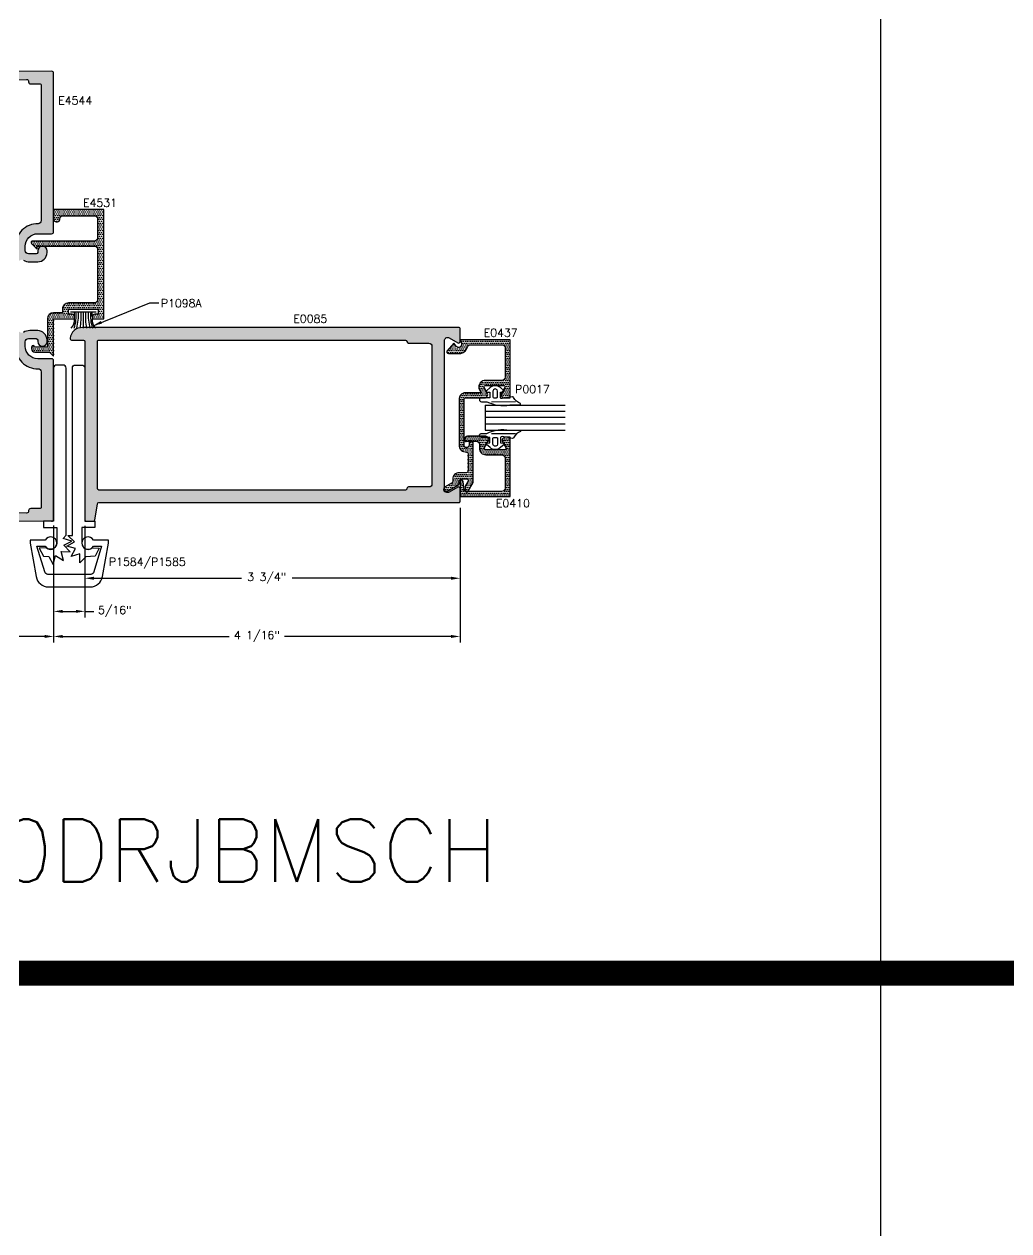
# Model space of a CAD drawing. Extents: x 0 to 130, y 0 to 90.
# Drawn here: x 19.99 to 29.83, y 57.3 to 69.37 of the extents above; entities that cross this region are included whole.
import ezdxf

# ---------------------------------------------------------------- set-up
doc = ezdxf.new("R2010")
doc.units = 0
doc.header["$MEASUREMENT"] = 0
doc.header["$PDMODE"] = 3
doc.layers.get('0').update_dxf_attribs({"linetype": 'CONTINUOUS'})
doc.layers.get('DEFPOINTS').update_dxf_attribs({"linetype": 'CONTINUOUS'})
for name, color, linetype in [('R-ANNO-DIMS', 3, 'CONTINUOUS'), ('R-ANNO-TEXT', 6, 'CONTINUOUS'), ('R-DET1', 4, 'CONTINUOUS'), ('R-DET2', 2, 'CONTINUOUS'), ('R-OTLN', 1, 'CONTINUOUS'), ('R-PAT1', 5, 'CONTINUOUS'), ('TITLE', 7, 'CONTINUOUS')]:
    doc.layers.add(name, color=color, linetype=linetype)
doc.styles.get("Standard").update_dxf_attribs({"font": 'simplex'})
doc.dimstyles.new('1X', dxfattribs={"dimscale": 0, "dimtxt": 0.08, "dimasz": 0.09, "dimexe": 0.062, "dimexo": 0.062, "dimgap": 0.045, "dimtad": 0, "dimdec": 4, "dimzin": 4, "dimtxsty": 'STANDARD', "dimcen": 0, "dimazin": 3, "dimtp": 0.02, "dimtfac": 1, "dimtdec": 4, "dimtofl": 0, "dimtmove": 0, "dimatfit": 3, "dimtolj": 1, "dimtzin": 4})
pattern_1 = [(0, (16.92900517777164, 61.37963806403874), (0.009375, 0.01875), [0, -0.01875])]

# ---------------------------------------------------------------- blocks, each defined once
blk = doc.blocks.new('*D56')
at = {"layer": 'DEFPOINTS', "color": 0}
for p in [(20.28682509904893, 64.39787722149498), (20.59882509904896, 64.39787722149498), (20.59882509904896, 63.49693835935463)]:
    blk.add_point(p, dxfattribs=at)
at = {"layer": 'R-ANNO-DIMS', "color": 0}
for p, q in [((20.28682509904893, 64.33587722149498), (20.28682509904893, 63.43493835935463)), ((20.59882509904896, 64.33587722149498), (20.59882509904896, 63.43493835935463)), ((20.37682509904893, 63.49693835935463), (20.50882509904896, 63.49693835935463)), ((20.59882509904896, 63.49693835935463), (20.68882509904896, 63.49693835935463))]:
    blk.add_line(p, q, dxfattribs=at)
for points in [[(20.37682509904893, 63.51193835935463), (20.37682509904893, 63.48193835935463), (20.28682509904893, 63.49693835935463)], [(20.50882509904896, 63.51193835935463), (20.50882509904896, 63.48193835935463), (20.59882509904896, 63.49693835935463)]]:
    blk.add_solid(points, dxfattribs=at)
at = {"layer": 'R-ANNO-DIMS', "color": 0, "insert": (20.89763462285848, 63.49693835935463), "char_height": 0.08, "attachment_point": 5}
blk.add_mtext('\\A1;5/16"', dxfattribs=at)
blk = doc.blocks.new('*D57')
at = {"layer": 'DEFPOINTS', "color": 0}
for p in [(18.5370662643966, 64.43314789707841), (20.28682509904893, 64.41805252041851), (20.28682509904893, 63.24620906594681)]:
    blk.add_point(p, dxfattribs=at)
at = {"layer": 'R-ANNO-DIMS', "color": 0}
for p, q in [((18.5370662643966, 64.37114789707842), (18.5370662643966, 63.18420906594681)), ((20.28682509904893, 64.35605252041852), (20.28682509904893, 63.18420906594681)), ((18.6270662643966, 63.24620906594681), (19.16694568172277, 63.24620906594681)), ((20.19682509904893, 63.24620906594681), (19.65694568172277, 63.24620906594681))]:
    blk.add_line(p, q, dxfattribs=at)
for points in [[(18.6270662643966, 63.26120906594681), (18.6270662643966, 63.23120906594681), (18.5370662643966, 63.24620906594681)], [(20.19682509904893, 63.26120906594681), (20.19682509904893, 63.23120906594681), (20.28682509904893, 63.24620906594681)]]:
    blk.add_solid(points, dxfattribs=at)
at = {"layer": 'R-ANNO-DIMS', "color": 0, "insert": (19.41194568172277, 63.24620906594681), "char_height": 0.08, "attachment_point": 5}
blk.add_mtext('\\A1;1 3/4"', dxfattribs=at)
blk = doc.blocks.new('*D58')
at = {"layer": 'DEFPOINTS', "color": 0}
for p in [(24.348824019931, 64.59537722433343), (20.28682509904893, 64.39787722149498), (24.348824019931, 63.24620906594681)]:
    blk.add_point(p, dxfattribs=at)
at = {"layer": 'R-ANNO-DIMS', "color": 0}
for p, q in [((24.348824019931, 64.53337722433344), (24.348824019931, 63.18420906594681)), ((20.28682509904893, 64.33587722149498), (20.28682509904893, 63.18420906594681)), ((20.37682509904893, 63.24620906594681), (22.04234836901378, 63.24620906594681)), ((24.25882401993101, 63.24620906594681), (22.59330074996616, 63.24620906594681))]:
    blk.add_line(p, q, dxfattribs=at)
for points in [[(20.37682509904893, 63.26120906594681), (20.37682509904893, 63.23120906594681), (20.28682509904893, 63.24620906594681)], [(24.25882401993101, 63.26120906594681), (24.25882401993101, 63.23120906594681), (24.348824019931, 63.24620906594681)]]:
    blk.add_solid(points, dxfattribs=at)
at = {"layer": 'R-ANNO-DIMS', "color": 0, "insert": (22.31782455948997, 63.24620906594681), "char_height": 0.08, "attachment_point": 5}
blk.add_mtext('\\A1;4 1/16"', dxfattribs=at)
blk = doc.blocks.new('*D138')
at = {"layer": 'DEFPOINTS', "color": 0}
for p in [(24.348824019931, 64.59537722433343), (20.59882509904896, 64.41287722149498), (24.348824019931, 63.82809838290657)]:
    blk.add_point(p, dxfattribs=at)
at = {"layer": 'R-PAT1', "color": 0}
for p, q in [((24.348824019931, 64.53337722433344), (24.348824019931, 63.76609838290658)), ((20.59882509904896, 64.35087722149498), (20.59882509904896, 63.76609838290658)), ((20.68882509904896, 63.82809838290657), (22.16392629137889, 63.82809838290657)), ((24.25882401993101, 63.82809838290657), (22.66916438661698, 63.82809838290657))]:
    blk.add_line(p, q, dxfattribs=at)
for points in [[(20.68882509904896, 63.84309838290658), (20.68882509904896, 63.81309838290657), (20.59882509904896, 63.82809838290657)], [(24.25882401993101, 63.84309838290658), (24.25882401993101, 63.81309838290657), (24.348824019931, 63.82809838290657)]]:
    blk.add_solid(points, dxfattribs=at)
at = {"layer": 'R-PAT1', "color": 0, "insert": (22.41654533899793, 63.82809838290657), "char_height": 0.08, "attachment_point": 5}
blk.add_mtext('\\A1;3 3/4"', dxfattribs=at)

msp = doc.modelspace()

# ---------------------------------------------------------------- hatches: boundary and pattern name
at = {"layer": 'R-PAT1'}
h = msp.add_hatch(dxfattribs=at)
h.set_pattern_fill('DOTS', color=256, scale=0.3, style=0)
h.set_pattern_definition(pattern_1)
edge = h.paths.add_edge_path()
edge.add_arc((20.26682509904893, 67.29287722149498), 0.01999999999999602, 270.0000000000203, 360.0000000000407)
edge.add_line((20.28682509904893, 67.29287722149499), (20.28682509904894, 68.87770192257145))
edge.add_arc((20.26682509904893, 68.87770192257145), 0.02000000000000313, 0, 90.49999999999608)
edge.add_line((20.26665056833897, 68.89770116103273), (18.55689097214792, 68.8827803150828))
edge.add_arc((18.55706550285788, 68.86278107662152), 0.01999999999999783, 90.49999999999608, 180.5000000000063)
edge.add_line((18.5370662643966, 68.86260654591155), (18.54031378928272, 68.49047705294986))
edge.add_arc((18.54831348466724, 68.49054686523385), 0.007999999999999218, 180.5000000000673, 300.5001091747354)
edge.add_line((18.5523738047053, 68.48365383968708), (18.58072911039075, 68.50035646396705))
edge.add_arc((18.58834221046212, 68.48743204106685), 0.01499999999999774, 0.5000000000197815, 120.50010917472869, ccw=False)
edge.add_line((18.60334163930808, 68.48756293909933), (18.603982099115, 68.41417351436286))
edge.add_arc((18.63498096597139, 68.41444320735508), 0.03100004001111038, 180.4984659742144, 360.5015340257684)
edge.add_line((18.66597981834193, 68.41471456026187), (18.66472857996934, 68.55808215794119))
edge.add_arc((18.63372976052087, 68.5578116162497), 0.03100000000009184, 0.5000352863796993, 74.58605055803461)
edge.add_arc((18.65020879209491, 68.6175815210379), 0.03099999999999556, 180.5000000000182, 254.586050558139, ccw=False)
edge.add_line((18.61920997247993, 68.61731099843745), (18.61776134108161, 68.7833077149063))
edge.add_arc((18.63776057954288, 68.78348224561626), 0.01999999999999063, 90.49999999997573, 180.4999999999657, ccw=False)
edge.add_line((18.63758604883293, 68.80348148407754), (20.01665056833897, 68.81551639781419))
edge.add_arc((20.01682509904894, 68.79551715935291), 0.01999999999999783, 0, 90.49999999999608, ccw=False)
edge.add_line((20.03682509904894, 68.79551715935291), (20.03682509904894, 68.79086604367261))
edge.add_arc((20.05682509904893, 68.79086604367261), 0.01999999999999602, 180, 270.5000000000063)
edge.add_line((20.0569996297589, 68.77086680521133), (20.14669420101646, 68.77164955787623))
edge.add_arc((20.14682509904894, 68.75665012903028), 0.01499999999999132, 0, 90.50000000002012, ccw=False)
edge.add_line((20.16182509904894, 68.75665012903028), (20.16182509904893, 67.40385941756188))
edge.add_arc((20.13082509904892, 67.40385941756188), 0.03100000000000946, -90.67573768839611, 0, ccw=False)
edge.add_arc((20.12780594407061, 67.147877221495), 0.2249999999999909, 89.32426231157898, 180.0000000000036)
edge.add_line((19.9028059440706, 67.14787722149498), (19.9028059440706, 67.12290896739196))
edge.add_arc((19.8718059440706, 67.12290896739196), 0.03099999999999525, -90.0000000000066, 0, ccw=False)
edge.add_line((19.8718059440706, 67.09190896739197), (19.66182509904893, 67.09190896739197))
edge.add_arc((19.66182509904893, 66.86690896739198), 0.2249999999999943, 90, 180)
edge.add_line((19.43682509904894, 66.86690896739198), (19.43682509904894, 66.64787722149498))
edge.add_line((19.43682509904894, 66.64787722149498), (19.43682509904894, 66.428845475598))
edge.add_arc((19.66182509904894, 66.42884547559798), 0.225000000000005, 179.9999999999964, 269.9999999999982)
edge.add_line((19.66182509904893, 66.20384547559799), (19.8718059440706, 66.203845475598))
edge.add_arc((19.8718059440706, 66.172845475598), 0.03100000000000591, 0, 89.9999999999934, ccw=False)
edge.add_line((19.9028059440706, 66.172845475598), (19.9028059440706, 66.14787722149498))
edge.add_arc((20.12780594407054, 66.14787722149502), 0.2249999999999446, 180.0000000000109, 270.6757376884357)
edge.add_arc((20.13082509904893, 65.89189502542821), 0.03100000000000743, 0, 90.675737688416, ccw=False)
edge.add_line((20.16182509904893, 65.89189502542821), (20.16182509904893, 64.5391043139597))
edge.add_arc((20.14682509904893, 64.53910431395968), 0.01500000000000057, -90.49999999999301, 5.4285465012071654e-11, ccw=False)
edge.add_line((20.14669420101646, 64.52410488511373), (20.0569996297589, 64.52488763777865))
edge.add_arc((20.05682509904893, 64.50488839931737), 0.01999999999999783, 89.50000000000394, 180)
edge.add_line((20.03682509904893, 64.50488839931737), (20.03682509904893, 64.50023728363706))
edge.add_arc((20.01682509904893, 64.50023728363706), 0.01999999999999957, -90.49999999999608, 0, ccw=False)
edge.add_line((20.01665056833897, 64.48023804517578), (18.63758604883292, 64.49227295891244))
edge.add_arc((18.63776057954289, 64.51227219737372), 0.01999999999999786, 179.4999999999938, 269.49999999999375, ccw=False)
edge.add_line((18.61776134108161, 64.51244672808369), (18.61920997239206, 64.67844343448323))
edge.add_arc((18.65020879200699, 64.67817291188271), 0.03099999999994394, 105.41391550121841, 179.499999999876, ccw=False)
edge.add_arc((18.63372979583923, 64.73794282643254), 0.03099999999999042, 285.4139155013627, 359.4999788281169)
edge.add_line((18.66472861535426, 64.73767229237744), (18.66597981921458, 64.88103998272429))
edge.add_arc((18.63498096728092, 64.88131138569231), 0.0310000400124907, 359.4983734451089, 539.5016265549083)
edge.add_line((18.60398209998765, 64.8815810286233), (18.60334163899643, 64.80819146817795))
edge.add_arc((18.58834221015046, 64.80832236621042), 0.01500000000000541, 239.4999590346969, 359.5000000000347, ccw=False)
edge.add_line((18.58072912546534, 64.79539793424699), (18.55237379579287, 64.8121005271874))
edge.add_arc((18.5483134839608, 64.80520749680691), 0.00799999999999179, 59.4999590346185, 179.5000000000345)
edge.add_line((18.54031378857629, 64.8052773090909), (18.5370662643966, 64.43314789707841))
edge.add_arc((18.55706550285788, 64.43297336636846), 0.01999999999999418, 179.5000000000344, 269.5000000000243)
edge.add_line((18.55689097214792, 64.41297412790718), (20.26665056833897, 64.39805328195723))
edge.add_arc((20.26682509904893, 64.41805252041851), 0.01999999999999783, 269.5000000000039, 360)
edge.add_line((20.28682509904893, 64.41805252041851), (20.28682509904893, 66.00287722149498))
edge.add_arc((20.26682509904894, 66.00287722149498), 0.01999999999999602, 0, 90.00000000001017)
edge.add_line((20.26682509904893, 66.02287722149498), (20.1278059440706, 66.02287722149498))
edge.add_arc((20.1278059440706, 66.14787722149498), 0.125, 180, 270, ccw=False)
edge.add_line((20.0028059440706, 66.14787722149498), (20.0028059440706, 66.19284547559798))
edge.add_arc((20.0338059440706, 66.19284547559798), 0.03100000000000236, 90.00000000000648, 180, ccw=False)
edge.add_line((20.0338059440706, 66.22384547559798), (20.1128059440706, 66.22384547559798))
edge.add_arc((20.1128059440706, 66.208845475598), 0.01499999999998636, -5.4285465012071654e-11, 90, ccw=False)
edge.add_line((20.1278059440706, 66.20884547559798), (20.1278059440706, 66.19434547559798))
edge.add_arc((20.1743059440706, 66.19434547559798), 0.04650000000000176, 180, 360)
edge.add_line((20.22080594407061, 66.19434547559798), (20.2208059440706, 66.21084547559798))
edge.add_arc((20.1278059440706, 66.21084547559799), 0.09299999999999997, 359.9999999999912, 449.9999999999978)
edge.add_line((20.1278059440706, 66.30384547559798), (20.0478059440706, 66.303845475598))
edge.add_arc((20.04780594407062, 66.17884547559798), 0.1250000000000142, 90.00000000000978, 120.0593864917926)
edge.add_arc((19.96966595625846, 66.31386451982775), 0.03100000000000084, 237.8711604752161, 300.0593864917626, ccw=False)
edge.add_arc((19.8968059440706, 66.197845475598), 0.1059999999999958, 57.87116047523464, 90)
edge.add_line((19.8968059440706, 66.303845475598), (19.66182509904893, 66.303845475598))
edge.add_arc((19.66182509904893, 66.428845475598), 0.125, 180, 270, ccw=False)
edge.add_line((19.53682509904893, 66.428845475598), (19.53682509904893, 66.64787722149498))
edge.add_line((19.53682509904893, 66.64787722149498), (19.53682509904893, 66.86690896739198))
edge.add_arc((19.66182509904893, 66.86690896739198), 0.125, 90, 180, ccw=False)
edge.add_line((19.66182509904893, 66.99190896739198), (19.8968059440706, 66.99190896739198))
edge.add_arc((19.8968059440706, 67.09790896739199), 0.1060000000000088, 270, 302.1288395247613)
edge.add_arc((19.96966595625845, 66.98188992316223), 0.03099999999999339, 59.94061350820721, 122.12883952476719, ccw=False)
edge.add_arc((20.0478059440706, 67.11690896739198), 0.1250000000000007, 239.9406135082173, 270.0000000000016)
edge.add_line((20.0478059440706, 66.99190896739198), (20.1278059440706, 66.99190896739198))
edge.add_arc((20.1278059440706, 67.08490896739197), 0.09299999999998931, 270.0000000000022, 360.0000000000088)
edge.add_line((20.2208059440706, 67.08490896739198), (20.22080594407061, 67.10140896739198))
edge.add_arc((20.1743059440706, 67.10140896739198), 0.04650000000000176, 0, 180)
edge.add_line((20.1278059440706, 67.10140896739198), (20.1278059440706, 67.08690896739198))
edge.add_arc((20.1128059440706, 67.08690896739198), 0.01500000000000057, -90, 0, ccw=False)
edge.add_line((20.1128059440706, 67.07190896739198), (20.0338059440706, 67.07190896739198))
edge.add_arc((20.0338059440706, 67.10290896739198), 0.03100000000000591, 180, 269.9999999999934, ccw=False)
edge.add_line((20.0028059440706, 67.10290896739198), (20.0028059440706, 67.14787722149498))
edge.add_arc((20.1278059440706, 67.14787722149498), 0.125, 90, 180, ccw=False)
edge.add_line((20.1278059440706, 67.27287722149498), (20.26682509904894, 67.27287722149498))
h = msp.add_hatch(dxfattribs=at)
h.set_pattern_fill('DOTS', color=256, scale=0.3, style=0)
h.set_pattern_definition(pattern_1)
edge = h.paths.add_edge_path()
edge.add_line((20.12182409904893, 67.15011861045984), (20.69382509904893, 67.15011861045984))
edge.add_arc((20.69382509904893, 67.11911861045984), 0.03099999999999969, 1.5916157281026244e-12, 90.00000000000159, ccw=False)
edge.add_line((20.72482509904894, 67.11911861045984), (20.72482509904894, 66.61161961045983))
edge.add_arc((20.69382509904893, 66.61161961045984), 0.03099999999999969, -89.99999999999841, 1.5916157281026244e-12, ccw=False)
edge.add_line((20.69382509904893, 66.58061961045983), (20.43582609904893, 66.58062061045983))
edge.add_arc((20.43582609904893, 66.51862061045983), 0.06199999999999939, 90, 180)
edge.add_line((20.37382609904893, 66.51862061045983), (20.37382509904893, 66.48362061045984))
edge.add_line((20.37382509904893, 66.48362061045984), (20.28682509904893, 66.48362061045984))
edge.add_arc((20.28682509904893, 66.42162061045984), 0.06199999999999939, 90, 180)
edge.add_line((20.22482509904894, 66.42162061045984), (20.22482509904894, 66.14012061045985))
edge.add_line((20.22482509904893, 66.14012061045983), (20.09682509904894, 66.14012061045983))
edge.add_arc((20.08182509904893, 66.14012061045983), 0.01499999999999968, 0, 180)
edge.add_line((20.06682509904893, 66.14012061045983), (20.06682509904893, 66.12112061045983))
edge.add_arc((20.09782509904893, 66.12112061045984), 0.03100000000000058, 180, 270)
edge.add_line((20.09782509904893, 66.09012061045983), (20.24382509904893, 66.09011961045984))
edge.add_line((20.24382509904893, 66.09011961045984), (20.28682509904893, 66.04711961045984))
edge.add_line((20.28682509904893, 66.04711961045984), (20.28682509904893, 66.42162061045984))
edge.add_line((20.28682509904893, 66.42162061045984), (20.49382509904893, 66.42162061045984))
edge.add_line((20.49382509904893, 66.42162061045984), (20.49382509904893, 66.44562061045984))
edge.add_arc((20.47082509904893, 66.44562061045984), 0.02300000000000058, 0, 90)
edge.add_line((20.47082509904893, 66.46862061045984), (20.43582609904893, 66.46861961045984))
edge.add_line((20.43582609904893, 66.46861961045984), (20.43582609904893, 66.51862061045983))
edge.add_line((20.43582609904893, 66.51862061045983), (20.73082609904893, 66.51862061045983))
edge.add_line((20.73082609904893, 66.51862061045983), (20.73082609904893, 66.46861961045983))
edge.add_line((20.73082609904893, 66.46861961045984), (20.69682509904893, 66.46862061045984))
edge.add_arc((20.69682509904893, 66.44562061045984), 0.02299999999999969, 90, 180)
edge.add_line((20.67382509904893, 66.44562061045984), (20.67382509904893, 66.42162061045984))
edge.add_line((20.67382509904893, 66.42162061045984), (20.78682509904893, 66.42162061045984))
edge.add_line((20.78682509904893, 66.42162061045984), (20.78682509904893, 67.51537061045984))
edge.add_line((20.78682509904893, 67.51537061045984), (20.28682509904893, 67.51537061045984))
edge.add_line((20.28682509904893, 67.51537061045984), (20.28682509904893, 67.42137061045985))
edge.add_arc((20.31783303567668, 67.4213775469757), 0.03100793740360629, 180.0128171404027, 361.8334257944001)
edge.add_arc((20.37982509904893, 67.42236961045984), 0.03099999999999969, 90, 180, ccw=False)
edge.add_line((20.37982509904893, 67.45336961045984), (20.69382509904893, 67.45336961045984))
edge.add_arc((20.69382509904893, 67.42236961045984), 0.03100000000000058, 0, 90, ccw=False)
edge.add_line((20.72482509904894, 67.42236961045984), (20.72482509904894, 67.23111861045984))
edge.add_arc((20.69382509904893, 67.23111861045984), 0.03100000000000014, -90, 0, ccw=False)
edge.add_line((20.69382509904893, 67.20011861045984), (20.07667509904893, 67.20011961045984))
edge.add_arc((20.07667509904893, 67.18526961045984), 0.01485000000000003, 90, 225)
edge.add_line((20.06617456334831, 67.17476907475921), (20.12182509904893, 67.11911861045984))
edge.add_line((20.12182509904893, 67.11911861045984), (20.12182409904893, 67.15011861045983))
h = msp.add_hatch(dxfattribs=at)
h.set_pattern_fill('DOTS', color=256, scale=0.3, style=0)
h.set_pattern_definition(pattern_1)
edge = h.paths.add_edge_path(flags=16)
edge.add_line((24.036824019931, 64.74137732433344), (23.832825019931, 64.74137732433344))
edge.add_arc((23.8328250449072, 64.72637734930964), 0.01499997502381892, 90.00009540221114, 180.0000993014861)
edge.add_line((23.8178250698834, 64.72637732331262), (23.81782506995146, 64.72537722535425))
edge.add_arc((23.80282506995146, 64.72537722433344), 0.0150000000000006, -90, 3.8992005784166395e-06, ccw=False)
edge.add_line((23.80282506995146, 64.71037722433344), (20.73882509904895, 64.71037722433344))
edge.add_arc((20.73882509904895, 64.72537722433346), 0.01500000000001478, 180.0000000000543, 270, ccw=False)
edge.add_line((20.72382509904895, 64.72537722433344), (20.72382509904894, 66.19537722433344))
edge.add_arc((20.73882509904895, 66.19537722433344), 0.01500000000000057, 90, 180, ccw=False)
edge.add_line((20.73882509904895, 66.21037722433344), (23.802825019931, 66.21037722433344))
edge.add_arc((23.802825019931, 66.19537722433344), 0.01500000000000057, 0, 90, ccw=False)
edge.add_line((23.817825019931, 66.19537722433344), (23.817825019931, 66.19437722433344))
edge.add_arc((23.832825019931, 66.19437722433344), 0.01500000000000057, 180, 270)
edge.add_line((23.832825019931, 66.17937722433344), (24.036824019931, 66.17937722433344))
edge.add_arc((24.036824019931, 66.14837722433344), 0.0309999999999917, 0, 90.00000000000648, ccw=False)
edge.add_line((24.067824019931, 66.14837722433344), (24.067824019931, 64.77237732433343))
edge.add_arc((24.03682401993101, 64.77237732433343), 0.03099999999999525, -90.0000000000066, 0, ccw=False)
edge = h.paths.add_edge_path()
edge.add_line((24.348824019931, 64.59537722433343), (24.348824019931, 64.72637854327667))
edge.add_arc((24.333824019931, 64.72637854327667), 0.01500000000000057, 0, 120.0000625217579)
edge.add_line((24.32632400575577, 64.73936891614935), (24.23932404922649, 64.68913934124724))
edge.add_arc((24.223824019931, 64.71598611185078), 0.03100000000000222, 180, 300.00006252175575, ccw=False)
edge.add_line((24.192824019931, 64.71598611185078), (24.192824019931, 66.20476943681582))
edge.add_arc((24.223824019931, 66.20476943681582), 0.03100000000000236, 60.000233836234486, 180, ccw=False)
edge.add_line((24.23932391036344, 66.2316162875917), (24.32632407294757, 66.1813871937246))
edge.add_arc((24.33382412993318, 66.1943774148619), 0.01499988999904211, 239.9995060658175, 359.9992722295246)
edge.add_line((24.348824019931, 66.19437722433344), (24.348824019931, 66.32537722433344))
edge.add_arc((24.338824019931, 66.32537722433344), 0.01000000000000156, 0, 89.99999999997965)
edge.add_line((24.338824019931, 66.33537722433344), (20.574033519931, 66.33537722433344))
edge.add_arc((20.57403351993101, 66.21037722433346), 0.1249999999999858, 90.00000000000487, 172.1625202369225)
edge.add_arc((20.4650610463425, 66.22537722433344), 0.0149999999999967, 172.1625202369212, 270.0000000000135)
edge.add_line((20.4650610463425, 66.21037722433344), (20.58382509904895, 66.21037722433344))
edge.add_arc((20.58382509904895, 66.19537722433344), 0.01500000000000057, 0, 90, ccw=False)
edge.add_line((20.59882509904895, 66.19537722433344), (20.59882509904896, 64.41287722149498))
edge.add_arc((20.61382509904896, 64.41287722149498), 0.01500000000000057, 180, 270)
edge.add_line((20.61382509904896, 64.39787722149498), (20.68382509904895, 64.39787722149498))
edge.add_arc((20.68382509904895, 64.41287722149497), 0.01499999999998636, 270, 360.0000000000543)
edge.add_line((20.69882509904895, 64.41287722149498), (20.72382509904895, 64.57037722433344))
edge.add_arc((20.73882509904895, 64.57037722433344), 0.01500000000000057, 90, 180, ccw=False)
edge.add_line((20.73882509904895, 64.58537722433344), (24.338824019931, 64.58537722433344))
edge.add_arc((24.33882401993101, 64.59537722433343), 0.009999999999990905, 269.9999999999593, 360)
h = msp.add_hatch(dxfattribs=at)
h.set_pattern_fill('DOTS', color=256, scale=0.3, style=0)
h.set_pattern_definition(pattern_1)
edge = h.paths.add_edge_path()
edge.add_line((24.42881371993101, 64.79848311185079), (24.40082401993101, 64.75000211185078))
edge.add_line((24.40082401993101, 64.75000211185078), (24.40082390352568, 64.70598411185078))
edge.add_arc((24.41582391993101, 64.70598411185077), 0.01500001640532389, 179.9999999999457, 330.0000361788931)
edge.add_line((24.42881431993101, 64.69848411185077), (24.47882361993101, 64.78510511185078))
edge.add_line((24.47882361993101, 64.78510511185078), (24.47882353900763, 65.18206611185079))
edge.add_arc((24.45882391993101, 65.18206611185079), 0.01999961907661785, 0, 97.42321911393714)
edge.add_arc((24.45882315382256, 65.18206640048665), 0.01999923389362689, 97.42114952087016, 180.0008269125051)
edge.add_line((24.43882391993101, 65.18206611185079), (24.43882411993101, 65.16006711185078))
edge.add_arc((24.413824119931, 65.16006711185078), 0.02500000000000213, -179.99770816882472, 0, ccw=False)
edge.add_line((24.38882411995101, 65.16006611185078), (24.38882401993101, 65.39048581185078))
edge.add_line((24.38882401993101, 65.39048581185078), (24.38882381993101, 65.61698341185078))
edge.add_arc((24.40382381993101, 65.61698341185078), 0.01500000000000057, 90, 180, ccw=False)
edge.add_line((24.40382381993101, 65.63198341185078), (24.594329819931, 65.63198490104045))
edge.add_arc((24.594329819931, 65.66298491185078), 0.03100001081033099, 270.0000000000066, 389.9999884644395)
edge.add_line((24.62117661993101, 65.67848491185079), (24.58884491993101, 65.73448341185077))
edge.add_arc((24.60183521993101, 65.74198341185078), 0.01499992980284118, 90.00000000001359, 210.000154807766, ccw=False)
edge.add_line((24.601835219931, 65.75698334165362), (24.78382395993101, 65.75698341185078))
edge.add_arc((24.78382395993101, 65.74198341185078), 0.01500000000000057, -30.000059314165583, 90, ccw=False)
edge.add_line((24.79681433322356, 65.73448339840279), (24.76448298769048, 65.67848496510588))
edge.add_arc((24.791329859931, 65.66298491185078), 0.03100009999999267, 149.9999930530659, 270.0000000000066)
edge.add_line((24.791329859931, 65.63198481185078), (24.848824019931, 65.63198661185078))
edge.add_line((24.848824019931, 65.63198661185078), (24.848824019931, 66.21298411185077))
edge.add_line((24.848824019931, 66.21298411185077), (24.348824019931, 66.21298411185077))
edge.add_line((24.348824019931, 66.21298411185077), (24.362610019931, 66.17849114185078))
edge.add_arc((24.33382391993101, 66.16698649185078), 0.0309999439488609, -142.52509165199967, 21.78460924863282, ccw=False)
edge.add_line((24.30922174874559, 66.14812569394094), (24.28519651993101, 66.17907908185077))
edge.add_line((24.28519651993101, 66.17907908185077), (24.22020924608809, 66.10162858989825))
edge.add_arc((24.231699019931, 66.09198571185078), 0.01499999999999415, 139.9946948706572, 270.0000000000135)
edge.add_line((24.23169901993101, 66.07698571185078), (24.35726463347385, 66.0769890598549))
edge.add_arc((24.33382400819354, 66.16698633489253), 0.09299985176187664, 284.5988618965206, 343.6051380217318)
edge.add_arc((24.45278191993101, 66.13198664185077), 0.03100000016533185, 90.00000000000648, 163.6050192300848, ccw=False)
edge.add_line((24.45278191993101, 66.16298664201611), (24.767824169931, 66.16298664185078))
edge.add_arc((24.767824169931, 66.13198664185077), 0.03100000000000591, 1.848252418312768e-05, 90, ccw=False)
edge.add_line((24.798824169931, 66.13198665185078), (24.798824169931, 65.83798411185077))
edge.add_arc((24.767824169931, 65.83798411185077), 0.03099999999999881, -90.00003696502222, 0, ccw=False)
edge.add_line((24.767824149931, 65.80698411185078), (24.601835219931, 65.80698340805786))
edge.add_arc((24.601835219931, 65.74198341185078), 0.06499999620707797, 90, 180.2454029956546)
edge.add_line((24.53683581993101, 65.74170501185078), (24.53683521993101, 65.72456551185078))
edge.add_line((24.53683521993101, 65.72456551185078), (24.56141871993101, 65.68198591185077))
edge.add_line((24.56141871993101, 65.68198591185077), (24.40382411993101, 65.68198341185078))
edge.add_arc((24.403824119931, 65.61698341185078), 0.06499999999999773, 89.99999999999687, 180)
edge.add_line((24.338824119931, 65.61698341185078), (24.33882370497212, 65.16006711185078))
edge.add_arc((24.40882710853787, 65.16006848792492), 0.07000340357927089, 180.0011262772435, 273.3696336210413)
edge.add_arc((24.413824119931, 65.07521211185079), 0.01499997685864367, -5.4285465012071654e-11, 93.3724719556156, ccw=False)
edge.add_line((24.42882409678965, 65.07521211185077), (24.42882401993101, 64.89798511185077))
edge.add_arc((24.41382411993101, 64.89798511185077), 0.01499989999999585, -90.00000000001359, 0, ccw=False)
edge.add_line((24.41382411993101, 64.88298521185078), (24.338824019931, 64.88298611185078))
edge.add_arc((24.338824019931, 64.82098611185077), 0.06200000000001182, 90, 179.9999999999869)
edge.add_line((24.276824019931, 64.82098611185079), (24.276823919931, 64.79392811185078))
edge.add_arc((24.26182391993101, 64.79392811185079), 0.01499999999999702, 300.0007277807972, 359.9999999999457, ccw=False)
edge.add_line((24.26932408493645, 64.78093782606135), (24.19444169598716, 64.73770380306117))
edge.add_arc((24.20682401993101, 64.71598611185078), 0.0249996011520189, 119.6895913246421, 300.3387913391612)
edge.add_line((24.21945161993101, 64.69441011185079), (24.33132408493645, 64.75899582606135))
edge.add_arc((24.32382391993101, 64.7719861118508), 0.01500000000000824, 300.0007277807973, 359.9999999999457)
edge.add_line((24.33882391993101, 64.77198611185078), (24.33882391993101, 64.78998411185079))
edge.add_arc((24.369823919931, 64.78998411185077), 0.03099999999999525, 89.9999999999934, 179.9999999999738, ccw=False)
edge.add_line((24.369823919931, 64.82098411185078), (24.41582321993101, 64.82098211185078))
edge.add_arc((24.415823219931, 64.8059831118508), 0.01499899999998888, -29.999772836768727, 89.99999999998653, ccw=False)
h = msp.add_hatch(dxfattribs=at)
h.set_pattern_fill('DOTS', color=256, scale=0.3, style=0)
h.set_pattern_definition(pattern_1)
edge = h.paths.add_edge_path()
edge.add_arc((24.408565019931, 65.20929511185078), 0.01499981414418272, 180, 278.0502612881303)
edge.add_line((24.410665619931, 65.19444311185077), (24.433565119931, 65.19767911185077))
edge.add_line((24.433565119931, 65.19767911185077), (24.51060391993101, 65.19768111185078))
edge.add_arc((24.510603919931, 65.16668111185078), 0.03100000000000591, 0, 89.9999999999934, ccw=False)
edge.add_line((24.54160391993101, 65.16668111185078), (24.54160372530535, 65.12786911241669))
edge.add_arc((24.606603619931, 65.12768011185078), 0.06500016940408349, 179.8334012032461, 270.1308104447194)
edge.add_line((24.60675201993101, 65.06268011185078), (24.767565249931, 65.06267911185078))
edge.add_arc((24.767565249931, 65.03167911185078), 0.03100000000000591, 0, 89.9999999999934, ccw=False)
edge.add_line((24.798565249931, 65.03167911185078), (24.798565249931, 64.72768211185078))
edge.add_arc((24.767565249931, 64.72768211185078), 0.03100000000000236, -89.9999999999934, 0, ccw=False)
edge.add_line((24.767565249931, 64.69668211185078), (24.40385861993101, 64.69667911185078))
edge.add_arc((24.403858619931, 64.71167911185078), 0.01500000000000057, 186.9998441811997, 270.0000000000271, ccw=False)
edge.add_line((24.38897042268499, 64.70985111218891), (24.37845301792238, 64.79550809932597))
edge.add_arc((24.36356491993101, 64.79368011185078), 0.01499990000000061, 6.999844181157379, 180)
edge.add_line((24.34856501993101, 64.79368011185078), (24.34856511993101, 64.64668111185078))
edge.add_line((24.34856511993101, 64.64668111185078), (24.848565097331, 64.64668111185078))
edge.add_line((24.848565097331, 64.64668111185078), (24.848565097331, 65.23768051185078))
edge.add_line((24.848565097331, 65.23768051185078), (24.80125855993101, 65.2376821053406))
edge.add_arc((24.80125855993101, 65.20668211185078), 0.03099999348981441, 90, 210.0000069469513)
edge.add_line((24.77441177993101, 65.19118211185078), (24.806743529931, 65.13518011185079))
edge.add_arc((24.79375313993101, 65.12768011185078), 0.01500000774507065, -89.99996180281659, 29.999982919717922, ccw=False)
edge.add_line((24.79375314993101, 65.11268010410572), (24.60660361993101, 65.11268011185078))
edge.add_arc((24.60660361993101, 65.12768011185078), 0.01500000000000057, 150.0000361788796, 269.9999999999864, ccw=False)
edge.add_line((24.59361323413844, 65.13518010364812), (24.63171842396545, 65.20118016725793))
edge.add_arc((24.604871719931, 65.21668051185078), 0.03100009999999968, 329.9993712869341, 450)
edge.add_line((24.604871719931, 65.24768061185078), (24.42456531993101, 65.24768051185077))
edge.add_arc((24.42456539064196, 65.21668034113942), 0.03100017071143206, 90.00013069086093, 179.9996844843044)
edge.add_line((24.39356521993101, 65.21668051185078), (24.39356521993101, 65.20929511185078))

# ---------------------------------------------------------------- linework, layer by layer
at = {"layer": 'R-DET1'}
for points in [[(20.12182409904893, 67.15011861045984), (20.69382509904893, 67.15011861045984, -0.414213562373095), (20.72482509904894, 67.11911861045984), (20.72482509904893, 66.61161961045984, -0.414213562373095), (20.69382509904893, 66.58061961045983), (20.43582609904893, 66.58062061045983, 0.414213562373095), (20.37382609904893, 66.51862061045983), (20.37382509904893, 66.48362061045984), (20.28682509904893, 66.48362061045984, 0.414213562373095), (20.22482509904894, 66.42162061045984), (20.22482509904893, 66.14012061045983), (20.09682509904894, 66.14012061045983, 0.9999999999999999), (20.06682509904893, 66.14012061045983), (20.06682509904893, 66.12112061045984, 0.414213562373095), (20.09782509904893, 66.09012061045983), (20.24382509904893, 66.09011961045984), (20.28682509904893, 66.04711961045984), (20.28682509904893, 66.42162061045984), (20.49382509904893, 66.42162061045984), (20.49382509904893, 66.44562061045984, 0.414213562373095), (20.47082509904893, 66.46862061045984), (20.43582609904893, 66.46861961045984), (20.43582609904893, 66.51862061045983), (20.73082609904893, 66.51862061045983), (20.73082609904893, 66.46861961045984), (20.69682509904893, 66.46862061045984, 0.414213562373095), (20.67382509904893, 66.44562061045984), (20.67382509904893, 66.42162061045984), (20.78682509904893, 66.42162061045984), (20.78682509904893, 67.51537061045984), (20.28682509904893, 67.51537061045984), (20.28682509904893, 67.42137061045983, 1.016015369141828), (20.34882509904893, 67.42236961045984, -0.414213562373095), (20.37982509904893, 67.45336961045984), (20.69382509904893, 67.45336961045984, -0.414213562373095), (20.72482509904894, 67.42236961045984), (20.72482509904894, 67.23111861045984, -0.414213562373095), (20.69382509904893, 67.20011861045984), (20.07667509904893, 67.20011961045984, 0.668178637919291), (20.06617456334831, 67.17476907475921), (20.12182509904893, 67.11911861045984)], [(20.28287349175275, 63.96612186391619), (20.30588303677359, 64.0541411824706), (20.38387460570431, 64.00729937660688), (20.36074992153195, 64.09528851561151), (20.45169097095458, 64.09272626449993), (20.3883785106437, 64.15805904318134), (20.46888378361355, 64.2004352231047), (20.38166418348373, 64.22631148547086), (20.41162509904894, 64.26044060141948), (20.41162509904894, 65.92937722149497, 0.4142135623730946), (20.38062509904893, 65.96037722149498), (20.31782509904894, 65.96037722149498, 0.414213562373095), (20.28682509904893, 65.92937722149497), (20.28682509904893, 64.39787722149498), (20.18682509904894, 64.39787722149498), (20.18682509904894, 64.33537722149498), (20.31732509904894, 64.33537722149498), (20.31732509904894, 64.17937722149497, -0.6426365562521192), (20.21389956869102, 64.13214004371176), (20.14269825264552, 64.12739322040812), (20.18439915597238, 64.04928922370073), (20.23788673465819, 64.04519797463848)], [(20.50654375244497, 64.12603750494614), (20.41811835545444, 64.14743350382246), (20.49635852332711, 64.1938588819265), (20.42979761205538, 64.25587891652441), (20.47402509904895, 64.25688909402683), (20.47402509904895, 65.92937722149497, -0.4142135623730903), (20.50502509904896, 65.96037722149498), (20.56782509904895, 65.96037722149498, -0.4142135623731008), (20.59882509904896, 65.92937722149497), (20.59882509904896, 64.39787722149498), (20.69882509904895, 64.39787722149498), (20.69882509904895, 64.33537722149498), (20.56832509904896, 64.33537722149498), (20.56832509904896, 64.17937722149497, 0.6426365562521166), (20.67175062940687, 64.13214004371176), (20.74295194545238, 64.12739322040812), (20.70125104212551, 64.04928922370073), (20.60872532751591, 64.04221195917629), (20.54778891824548, 63.98095959993153), (20.54868761017134, 64.07193229887835), (20.46113609085444, 64.04720233595583)], [(20.65129459109182, 63.74187722149498, 0.3639702342662027), (20.77439556021835, 63.84517119928662), (20.83332509904894, 64.17937722149497), (20.83332509904894, 64.21037722149498), (20.68509525659432, 64.21037722149498, 3.766779275656965), (20.68509525659432, 64.148377221495), (20.76648559662444, 64.148377221495), (20.68830519444905, 63.89249412798731, -0.3639702342662029), (20.65777615410568, 63.86687722149498), (20.2278740439922, 63.86687722149498, -0.363970234266202), (20.19734500364883, 63.89249412798731), (20.11916460147344, 64.148377221495), (20.20055494150355, 64.148377221495, 3.766779275658193), (20.20055494150356, 64.21037722149498), (20.05232509904894, 64.21037722149498), (20.05232509904894, 64.17937722149497), (20.11125463787953, 63.84517119928662, 0.3639702342662023), (20.23435560700604, 63.74187722149498)]]:
    msp.add_lwpolyline(points, format="xyb", close=True, dxfattribs=at)
for points in [[(24.42881371993101, 64.79848311185079), (24.40082401993101, 64.75000211185078), (24.40082390352568, 64.70598411185078, 0.7673272387856587), (24.42881431993101, 64.69848411185077), (24.47882361993101, 64.78510511185078), (24.47882353900763, 65.18206611185079, 0.4526903691078097), (24.45624001993101, 65.20189811185078, 0.3767703072594911), (24.43882391993101, 65.18206611185079), (24.43882411993101, 65.16006711185078, -0.9999800002000091), (24.38882411995101, 65.16006611185078), (24.38882401993101, 65.39048581185078), (24.38882381993101, 65.61698341185078, -0.414213562373095), (24.40382381993101, 65.63198341185078), (24.594329819931, 65.63198490104045, 0.5773502020784552), (24.62117661993101, 65.67848491185079), (24.58884491993101, 65.73448341185077, -0.5773511698249314), (24.601835219931, 65.75698334165362), (24.78382395993101, 65.75698341185078, -0.57735061426548), (24.79681433322356, 65.73448339840279), (24.76448298769048, 65.67848496510588, 0.5773503096053206), (24.791329859931, 65.63198481185078), (24.848824019931, 65.63198661185078), (24.848824019931, 66.21298411185077), (24.348824019931, 66.21298411185077), (24.362610019931, 66.17849114185078, -0.8716619961154112), (24.30922174874559, 66.14812569394094), (24.28519651993101, 66.17907908185077), (24.22020924608809, 66.10162858989825, 0.6371028040913634), (24.23169901993101, 66.07698571185078), (24.35726463347385, 66.0769890598549, 0.263307311594275), (24.42304241993101, 66.14073662185078, -0.3326800485319401), (24.45278191993101, 66.16298664201611), (24.767824169931, 66.16298664185078, -0.4142134678914145), (24.798824169931, 66.13198665185078), (24.798824169931, 65.83798411185077, -0.414213751336475), (24.767824149931, 65.80698411185078), (24.601835219931, 65.80698340805786, 0.4154686075962968), (24.53683581993101, 65.74170501185078), (24.53683521993101, 65.72456551185078), (24.56141871993101, 65.68198591185077), (24.40382411993101, 65.68198341185078, 0.414213562373095), (24.338824119931, 65.61698341185078), (24.33882370497212, 65.16006711185078, 0.4315399387032696), (24.41294171993101, 65.09018611185078, -0.4315604592530941), (24.42882409678965, 65.07521211185077), (24.42882401993101, 64.89798511185077, -0.414213562373095), (24.41382411993101, 64.88298521185078), (24.338824019931, 64.88298611185078, 0.414213562373095), (24.276824019931, 64.82098611185079), (24.276823919931, 64.79392811185078, -0.2679457888973785), (24.26932408493645, 64.78093782606135), (24.19444169598716, 64.73770380306117, 1.005681447737971), (24.21945161993101, 64.69441011185079), (24.33132408493645, 64.75899582606135, 0.2679457888973763), (24.33882391993101, 64.77198611185078), (24.33882391993101, 64.78998411185079, -0.414213562373095), (24.369823919931, 64.82098411185078), (24.41582321993101, 64.82098211185078, -0.5773489476079768), (24.42881276469589, 64.79848366335098)], [(24.39356520578682, 65.20929511185078, 0.455991135179026), (24.410665619931, 65.19444311185077), (24.433565119931, 65.19767911185077), (24.51060391993101, 65.19768111185078, -0.414213562373095), (24.54160391993101, 65.16668111185078), (24.54160372530535, 65.12786911241669, 0.4157347223605668), (24.60675201993101, 65.06268011185078), (24.767565249931, 65.06267911185078, -0.414213562373095), (24.798565249931, 65.03167911185078), (24.798565249931, 64.72768211185078, -0.414213562373095), (24.767565249931, 64.69668211185078), (24.40385861993101, 64.69667911185078, -0.3788668861742498), (24.38897042268499, 64.70985111218891), (24.37845301792238, 64.79550809932597, 0.9407073484462662), (24.34856501993101, 64.79368011185078), (24.34856511993101, 64.64668111185078), (24.848565097331, 64.64668111185078), (24.848565097331, 65.23768051185078), (24.80125855993101, 65.2376821053406, 0.5773503096053217), (24.77441177993101, 65.19118211185078), (24.806743529931, 65.13518011185079, -0.5773499475982407), (24.79375314993101, 65.11268010410572), (24.60660361993101, 65.11268011185078, -0.5773500587095051), (24.59361323413844, 65.13518010364812), (24.63171842396545, 65.20118016725793, 0.5773539268997976), (24.604871719931, 65.24768061185078), (24.42456531993101, 65.24768051185077, 0.4142112813889879), (24.39356521993101, 65.21668051185078), (24.39356521993101, 65.20929511185078)]]:
    msp.add_lwpolyline(points, format="xyb", dxfattribs=at)
at = {"layer": 'R-DET2'}
for p, q in [((20.45488309904893, 66.49225161045985), (20.71143909904893, 66.49225161045985)), ((20.49382509904893, 66.44562061045984), (20.49382509904893, 66.49225161045985)), ((20.58332609904894, 66.49225161045985), (20.58332609904894, 66.32862061045984)), ((20.67282609904893, 66.44562061045984), (20.67282609904893, 66.49225161045985)), ((24.59869455863101, 65.55983356185078), (24.59869455863101, 65.30983356185078)), ((24.59869455863101, 65.55983356185078), (25.40082838897675, 65.55983315058415)), ((24.59869455863101, 65.49733356185078), (25.40082838897675, 65.49733310348874)), ((25.40082838897675, 65.43483320534695), (24.59869455863101, 65.43483356185078)), ((24.59869455863101, 65.37233356185078), (25.40082838897675, 65.37233310348876)), ((24.59869455863101, 65.30983356185078), (25.40082838897675, 65.30983315058415))]:
    msp.add_line(p, q, dxfattribs=at)
for points in [[(24.84550057220956, 65.56185226601116), (24.94360914409216, 65.56185226601116, 0.477037012448265), (24.95339020338201, 65.5739333424558, -0.1690634905219287), (24.88448401272181, 65.63588893312917, 0.3788088368526451), (24.87383139600448, 65.64376980366544), (24.76851476083248, 65.62455579200719, -0.3462419148266733), (24.752643203405, 65.63451773898811), (24.752643203405, 65.68860465397741), (24.78284044934698, 65.68971551905533, 0.6086559015379466), (24.78824381630569, 65.70286025994463), (24.75169117770609, 65.73517093079235, 0.3786170875212405), (24.64859522910392, 65.73517093079235), (24.61204259050431, 65.70286025994463, 0.6086559015379387), (24.61744595746302, 65.68971551905534), (24.647643203405, 65.68860465397741), (24.647643203405, 65.63360465397741), (24.562643203405, 65.63360465397741, 0.9999999999999999), (24.562643203405, 65.59360465397741), (24.61768271067266, 65.59360465397741, 0.1753644488707544)], [(24.69264320340501, 65.71965202907397, 0.341998713119647), (24.677643203405, 65.70028711234292), (24.677643203405, 65.64160465397741, 0.414213562373095), (24.685643203405, 65.63360465397741), (24.714643203405, 65.63360465397741, 0.4142135623730958), (24.72264320340501, 65.64160465397741), (24.72264320340501, 65.70028711234292, 0.341998713119647), (24.70764320340501, 65.71965202907397, 0.1270166537925822)], [(24.84550045930398, 65.30781463830739), (24.94360903118654, 65.3078145510998, -0.477037012448265), (24.95339007973765, 65.29573346596088, 0.1690634905219287), (24.88448383400586, 65.23377793653748, -0.3788088368526451), (24.87383121028332, 65.2258970754702), (24.76851459219047, 65.24511118074321, 0.3462419148266733), (24.75264302590794, 65.23514924787034), (24.7526429778307, 65.18106233288105), (24.78284022278523, 65.17995144096113, -0.6086559015379466), (24.78824357805973, 65.16680669526885), (24.75169091073955, 65.13449605691237, -0.3786170875212405), (24.64859496213742, 65.13449614855318), (24.61204235225841, 65.16680685189212, -0.6086559015379387), (24.61744573090134, 65.17995158797842), (24.64764297783074, 65.18106242621435), (24.64764302671962, 65.23606242621433), (24.56264302671965, 65.23606250176988, -0.9999999999999999), (24.5626430622752, 65.27606250176986), (24.61768256954283, 65.27606245284586, -0.1753644488707544)], [(24.69264295023306, 65.15001501111783, -0.341998713119647), (24.67764296744632, 65.16937994118219), (24.6776430196085, 65.22806239954768, -0.414213562373095), (24.6856430267196, 65.23606239243657), (24.71464302671959, 65.2360623666588, -0.4142135623730958), (24.72264301960848, 65.22806235954769), (24.72264296744631, 65.1693799011822, -0.341998713119647), (24.70764295023306, 65.1500149977845, -0.1270166537925822)]]:
    msp.add_lwpolyline(points, format="xyb", close=True, dxfattribs=at)
for points in [[(24.66183299398379, 65.59360465397741), (24.90160903163996, 65.59385226601115)], [(24.66183285285395, 65.27606241360118), (24.90160889028992, 65.27581458843324)]]:
    msp.add_lwpolyline(points, dxfattribs=at)
for centre, radius, start, end in [((20.17561709904893, 66.44639561045983), 0.3362580740874483, 339.4972821235348, 7.837923942607684), ((19.98953409904894, 66.46322561045983), 0.5452887871770339, 345.7087604330227, 3.051324028555809), ((19.82583709904893, 66.45440161045984), 0.737005517760892, 350.173517881917, 2.943803673572759), ((21.34081409904893, 66.45440161045984), 0.7370055114380082, 177.0562739651562, 189.8265587188486), ((21.17711809904893, 66.46322561045983), 0.5452900805672146, 176.9486815645805, 194.2913154516675), ((20.99103409904894, 66.44639561045983), 0.3362583953227051, 172.1620760573923, 200.5027178764653), ((20.37484009904894, 66.41060661045984), 0.1194927993479104, 316.676510723671, 5.288586977248293), ((20.79181109904893, 66.41060661045984), 0.1194936752342984, 174.7114130227517, 223.3238381003202)]:
    msp.add_arc(centre, radius, start, end, dxfattribs=at)
at = {"layer": 'R-OTLN'}
for points in [[(19.98519377434933, 67.00872063066942, 0.1319161202486175), (20.0478059440706, 66.99190896739198), (20.1278059440706, 66.99190896739198, 0.4142135623731008), (20.2208059440706, 67.08490896739198), (20.22080594407061, 67.10140896739198, 0.9999999999999999), (20.1278059440706, 67.10140896739198), (20.1278059440706, 67.08690896739198, -0.4142135623730777), (20.1128059440706, 67.07190896739198), (20.0338059440706, 67.07190896739198, -0.4142135623730867), (20.0028059440706, 67.10290896739198), (20.0028059440706, 67.14787722149498, -0.414213562373095), (20.1278059440706, 67.27287722149498), (20.26682509904894, 67.27287722149498, 0.414213562373147), (20.28682509904893, 67.29287722149499), (20.28682509904894, 68.87770192257145, 0.4167718538054227), (20.26665056833897, 68.89770116103273), (18.55689097214792, 68.8827803150828, 0.4142135623731082)], [(18.63758604883293, 68.80348148407754), (20.01665056833897, 68.81551639781419, -0.4167718538054416), (20.03682509904894, 68.79551715935291), (20.03682509904894, 68.79086604367261, 0.4167718538054621), (20.0569996297589, 68.77086680521133), (20.14669420101646, 68.77164955787623, -0.4167718538054405), (20.16182509904894, 68.75665012903028), (20.16182509904893, 67.40385941756188, -0.4176721342937116), (20.13045949825078, 67.37286157350688, 0.4176721342937165), (19.9028059440706, 67.14787722149498)], [(18.55689097214792, 64.41297412790718), (20.26665056833897, 64.39805328195723, 0.4167718538054227), (20.28682509904893, 64.41805252041851), (20.28682509904893, 66.00287722149498, 0.414213562373056), (20.26682509904893, 66.02287722149498), (20.1278059440706, 66.02287722149498, -0.414213562373095), (20.0028059440706, 66.14787722149498), (20.0028059440706, 66.19284547559798, -0.4142135623730697), (20.0338059440706, 66.22384547559798), (20.1128059440706, 66.22384547559798, -0.414213562373095), (20.1278059440706, 66.20884547559798), (20.1278059440706, 66.19434547559798, 0.9999999999999999), (20.22080594407061, 66.19434547559798), (20.2208059440706, 66.21084547559798, 0.4142135623730839), (20.1278059440706, 66.30384547559798), (20.0478059440706, 66.303845475598, 0.131916120248614), (19.98519377434933, 66.28703381232054, -0.2782092012679878)], [(19.9028059440706, 66.14787722149498, 0.4176721342937255), (20.13045949825078, 65.92289286948319, -0.4176721342937207), (20.16182509904893, 65.89189502542821), (20.16182509904893, 64.5391043139597, -0.4167718538054404), (20.14669420101646, 64.52410488511373), (20.0569996297589, 64.52488763777865, 0.4167718538054491), (20.03682509904893, 64.50488839931737), (20.03682509904893, 64.50023728363706, -0.4167718538053901), (20.01665056833897, 64.48023804517578), (18.63758604883292, 64.49227295891244, -0.4142135623730921)]]:
    msp.add_lwpolyline(points, format="xyb", dxfattribs=at)
for points in [[(24.348824019931, 64.59537722433343), (24.348824019931, 64.72637854327667, 0.5773506329265241), (24.32632400575577, 64.73936891614935), (24.23932404922649, 64.68913934124724, -0.5773506329265214), (24.192824019931, 64.71598611185078), (24.192824019931, 66.20476943681582, -0.5773489087863664), (24.23932391036344, 66.2316162875917), (24.32632407294757, 66.1813871937246, 0.5773489087863661), (24.348824019931, 66.19437722433344), (24.348824019931, 66.32537722433344, 0.414213562373095), (24.338824019931, 66.33537722433344), (20.574033519931, 66.33537722433344, 0.3746931511525521), (20.45020116358043, 66.2274226788789, 0.4548701274340273), (20.4650610463425, 66.21037722433344), (20.58382509904895, 66.21037722433344, -0.414213562373095), (20.59882509904895, 66.19537722433344), (20.59882509904896, 64.41287722149498, 0.414213562373094), (20.61382509904896, 64.39787722149498), (20.68382509904895, 64.39787722149498, 0.4142135623730974), (20.69882509904895, 64.41287722149498), (20.72382509904895, 64.57037722433344, -0.4142135623730962), (20.73882509904895, 64.58537722433344), (24.338824019931, 64.58537722433344, 0.4142135623730992)], [(24.036824019931, 64.74137732433344), (23.832825019931, 64.74137732433344, 0.4142135823059283), (23.8178250698834, 64.72637732331262), (23.81782506995146, 64.72537722535425, -0.414213582305594), (23.80282506995146, 64.71037722433344), (20.73882509904895, 64.71037722433344, -0.4142135623730776), (20.72382509904895, 64.72537722433344), (20.72382509904894, 66.19537722433344, -0.4142135623731037), (20.73882509904895, 66.21037722433344), (23.802825019931, 66.21037722433344, -0.414213562373095), (23.817825019931, 66.19537722433344), (23.817825019931, 66.19437722433344, 0.414213562373095), (23.832825019931, 66.17937722433344), (24.036824019931, 66.17937722433344, -0.4142135623730948), (24.067824019931, 66.14837722433344), (24.067824019931, 64.77237732433343, -0.4142135623730966)]]:
    msp.add_lwpolyline(points, format="xyb", close=True, dxfattribs=at)
at = {"layer": 'TITLE'}
msp.add_line((28.55172558101486, 89.87895019504157), (28.55172558101486, 14.87895019504157), dxfattribs=at)
at = {"layer": 'TITLE', "const_width": 0.25}
msp.add_lwpolyline([(0.25, 59.87895019504157), (122.9080004981786, 59.87895019504157)], dxfattribs=at)

# ---------------------------------------------------------------- texts
msp.add_text('090DRJBMSCH', height=0.625).set_placement((18.67206937720572, 60.79269007937395))
at = {"layer": 'R-ANNO-TEXT', "char_height": 0.08, "attachment_point": 4}
for s, insert in [('E4544', (20.33256170128649, 68.60513426046546)), ('\\A1;E4531', (20.58045471357443, 67.58263141369765)), ('\\A1;P1098A', (21.35806888479381, 66.57826191705963)), ('E0085', (22.68233242627113, 66.42233162662136)), ('\\A1;E0437', (24.58531335001887, 66.2832800447714)), ('\\A1;P0017', (24.89936464117399, 65.71874125159368)), ('\\A1;E0410', (24.70733426837999, 64.57790036027306)), ('\\A1;P1584/P1585', (20.83906324077136, 63.9792863958279))]:
    msp.add_mtext(s, dxfattribs=dict(at, insert=insert))

# ---------------------------------------------------------------- dimensions: what is measured, and where the dimension line sits
at = {"layer": 'R-ANNO-DIMS'}
for base, p1, p2, picture, middle in [((24.348824019931, 63.24620906594681), (20.28682509904893, 64.39787722149498), (24.348824019931, 64.59537722433343), '*D58', (22.31782455948997, 63.24620906594681)), ((20.28682509904893, 63.24620906594681), (18.5370662643966, 64.43314789707841), (20.28682509904893, 64.41805252041851), '*D57', (19.41194568172277, 63.24620906594681)), ((20.59882509904896, 63.49693835935463), (20.28682509904893, 64.39787722149498), (20.59882509904896, 64.39787722149498), '*D56', (20.89763462285848, 63.49693835935463))]:
    dim = msp.add_linear_dim(base=base, p1=p1, p2=p2, dimstyle='1X', override={"dimscale": 1, "dimpost": '"'}, dxfattribs=at)
    dim.commit()
    dim.dimension.update_dxf_attribs({"geometry": picture, "text_midpoint": middle})
at = {"layer": 'R-PAT1'}
dim = msp.add_linear_dim(base=(24.348824019931, 63.82809838290657), p1=(20.59882509904896, 64.41287722149498), p2=(24.348824019931, 64.59537722433343), dimstyle='1X', override={"dimscale": 1, "dimpost": '"'}, dxfattribs=at)
dim.commit()
dim.dimension.update_dxf_attribs({"geometry": '*D138', "text_midpoint": (22.41654533899793, 63.82809838290657), "dimtype": 160})

# ---------------------------------------------------------------- leaders
at = {"layer": 'R-ANNO-TEXT'}
msp.add_leader([(20.68067736926305, 66.3536258793185), (21.24914084263761, 66.58183155319318), (21.33914084263761, 66.58183155319318)], dimstyle='1X', override={"dimscale": 1}, dxfattribs=at)

doc.saveas('drawing.dxf')
